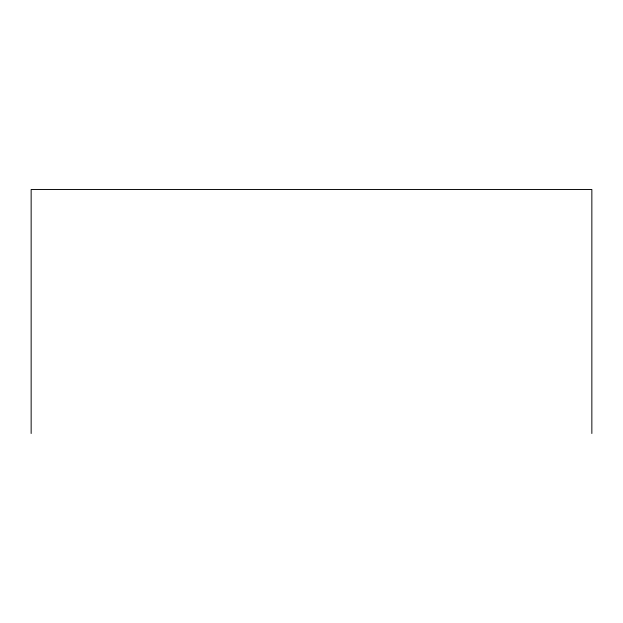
<?xml version="1.0" encoding="UTF-8"?>
<svg xmlns="http://www.w3.org/2000/svg" width="623" height="623" viewBox="0 0 623 623"><rect width="100%" height="100%" fill="white"/><g stroke="black" fill="none" stroke-linecap="round" stroke-linejoin="round"><path stroke-width="0.93" d="M591.85 433.507L591.85 189.493L31.15 189.493L31.15 433.507"/></g></svg>
